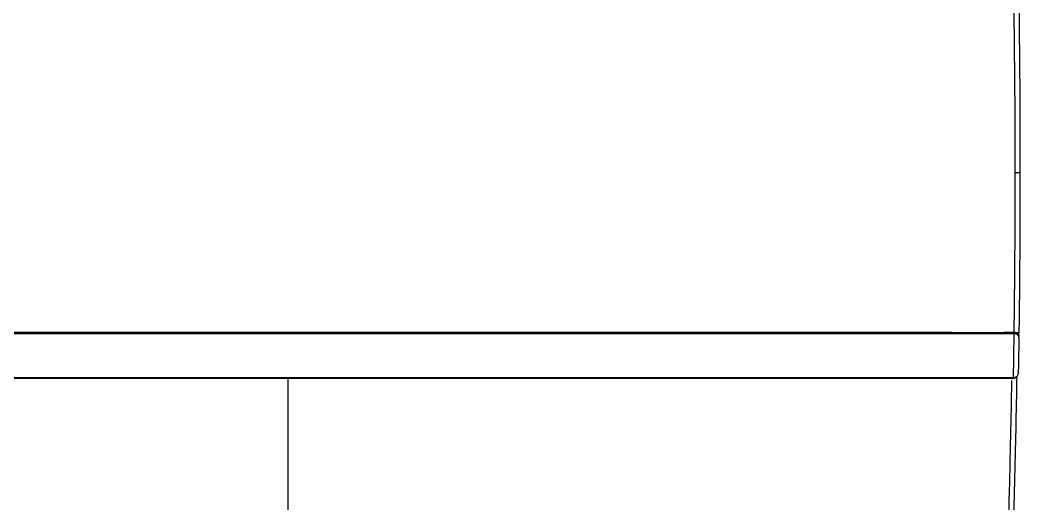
# Model space of a CAD drawing. Header units: millimetres. Extents: x 11242 to 497835, y 4200 to 105100.
# Drawn here: x 279405.5 to 279580, y 46187.7 to 46272.1 of the extents above; entities that cross this region are included whole.
import ezdxf

# ---------------------------------------------------------------- set-up
doc = ezdxf.new("R2010")
doc.units = ezdxf.units.MM
doc.header["$LTSCALE"] = 200
doc.layers.add('# LG-AIRCON', color=240, linetype='Continuous')
doc.layers.add('# 냉난방설비', color=4, linetype='Continuous')

# ---------------------------------------------------------------- blocks, each defined once
blk = doc.blocks.new('A$C7F214049')
at = {"layer": '# LG-AIRCON', "color": 0}
for centre, start, end in [((1159.08, 221.8), 79.821, 90), ((1158.96, 214.2), 270, 280.0235)]:
    blk.add_arc(centre, 0.2, start, end, dxfattribs=at)
for centre, major_axis, ratio, start_param, end_param in [((1158.95, 221.8), (0, -0.2), 0.175267, 1.567138, 3.141593), ((1158.95, 222.08), (0.001, -0.2), 0.16971, 1.157049, 1.567157), ((1159.08, 221.8), (0, -0.2), 0.336285, 1.564715, 3.141593), ((1159.08, 221.8), (-0.035, -0.197), 0.332536, 1.624265, 3.159412), ((1158.83, 214.2), (0, -0.2), 0.173506, 0, 1.567164), ((1158.96, 214.2), (0, -0.2), 0.329321, 0, 1.564819), ((1158.96, 214.2), (0.035, -0.197), 0.323896, 6.276882, 7.790735)]:
    blk.add_ellipse(centre, major_axis=major_axis, ratio=ratio, start_param=start_param, end_param=end_param, dxfattribs=at)
for points, knots in [([(1159.17, 250), (1159.17, 281.75), (1158.44, 313.49), (1156.27, 361.05), (1155.37, 376.89), (1153.2, 408.53), (1151.92, 424.31), (1150.47, 440.03)], [0, 0, 0, 0, 0.5, 0.5, 0.75, 0.75, 1, 1, 1, 1]), ([(1151.35, 440), (1152.78, 424.29), (1154.04, 408.5), (1156.21, 376.87), (1157.11, 361.03), (1159.28, 313.48), (1160, 281.74), (1160, 250)], [0, 0, 0, 0, 0.25, 0.25, 0.5, 0.5, 1, 1, 1, 1]), ([(1158.98, 222.08), (1159.05, 226.73), (1159.09, 231.37), (1159.16, 240.68), (1159.17, 245.34), (1159.17, 250)], [0, 0, 0, 0, 0.499284, 0.499284, 1, 1, 1, 1]), ([(1160, 250), (1160, 245.34), (1159.98, 240.68), (1159.92, 231.34), (1159.88, 226.67), (1159.81, 222)], [0, 0, 0, 0, 0.499515, 0.499515, 1, 1, 1, 1]), ([(580, 222), (676.56, 222), (773.13, 222), (893.83, 222), (917.97, 222), (966.25, 222), (990.39, 222), (1038.62, 222), (1062.72, 222), (1098.83, 222), (1110.87, 222), (1128.91, 222), (1134.92, 222), (1146.94, 222), (1152.95, 222), (1158.95, 222)], [0, 0, 0, 0, 0.5, 0.5, 0.625, 0.625, 0.75, 0.75, 0.875, 0.875, 0.9375, 0.9375, 0.96875, 0.96875, 1, 1, 1, 1]), ([(580, 221.94), (676.62, 221.94), (773.24, 221.94), (894.01, 221.94), (918.17, 221.94), (966.48, 221.94), (990.64, 221.94), (1038.91, 221.94), (1063.04, 221.94), (1099.14, 221.94), (1111.16, 221.94), (1129.16, 221.94), (1135.15, 221.94), (1147.12, 221.94), (1153.11, 221.94), (1159.05, 221.94)], [0, 0, 0, 0, 0.5, 0.5, 0.625, 0.625, 0.75, 0.75, 0.875, 0.875, 0.9375, 0.9375, 0.96875, 0.96875, 1, 1, 1, 1]), ([(1158.98, 221.8), (1153.03, 221.8), (1147.05, 221.8), (1135.08, 221.8), (1129.09, 221.8), (1111.11, 221.8), (1099.1, 221.8), (1063.02, 221.8), (1038.89, 221.8), (990.61, 221.8), (966.46, 221.8), (918.15, 221.8), (894, 221.8), (773.23, 221.8), (676.61, 221.8), (580, 221.8)], [0, 0, 0, 0, 0.03125, 0.03125, 0.0625, 0.0625, 0.125, 0.125, 0.25, 0.25, 0.375, 0.375, 0.5, 0.5, 1, 1, 1, 1]), ([(924.79, 222.08), (944.36, 222.08), (963.93, 222.08), (1003.07, 222.08), (1022.63, 222.08), (1061.73, 222.09), (1081.25, 222.08), (1110.48, 222.08), (1120.21, 222.08), (1134.78, 222.08), (1139.63, 222.08), (1149.32, 222.07), (1154.16, 222.05), (1158.98, 222.08)], [0, 0, 0, 0, 0.25, 0.25, 0.5, 0.5, 0.75, 0.75, 0.875, 0.875, 0.9375, 0.9375, 1, 1, 1, 1]), ([(1158.97, 221.94), (1154.15, 221.91), (1149.31, 221.93), (1139.62, 221.94), (1134.77, 221.94), (1120.2, 221.94), (1110.47, 221.94), (1081.25, 221.94), (1061.72, 221.95), (1022.63, 221.94), (1003.07, 221.94), (963.93, 221.94), (944.36, 221.94), (924.79, 221.94)], [0, 0, 0, 0, 0.0625, 0.0625, 0.125, 0.125, 0.25, 0.25, 0.5, 0.5, 0.75, 0.75, 1, 1, 1, 1]), ([(1158.87, 214.2), (1158.88, 214.8), (1158.89, 215.4), (1158.91, 217), (1158.93, 218), (1158.94, 219.03), (1158.94, 219.06), (1158.95, 219.78), (1158.96, 220.48), (1158.98, 221.38), (1158.98, 221.59), (1158.98, 221.8)], [0, 0, 0, 0, 0.236906, 0.236906, 0.631659, 0.631659, 0.643094, 0.643094, 0.91768, 0.91768, 1, 1, 1, 1]), ([(1158.98, 222.08), (1159.05, 222.08), (1159.12, 222.07), (1159.26, 222.05), (1159.33, 222.03), (1159.39, 222)], [0, 0, 0, 0, 0.454586, 0.454586, 1, 1, 1, 1]), ([(1159.05, 221.94), (1159.11, 221.93), (1159.17, 221.91), (1159.25, 221.87), (1159.27, 221.86), (1159.29, 221.85)], [0, 0, 0, 0, 0.685159, 0.685159, 1, 1, 1, 1]), ([(1159.8, 221.14), (1159.8, 221.23), (1159.78, 221.33), (1159.7, 221.49), (1159.64, 221.56), (1159.51, 221.67), (1159.44, 221.71), (1159.29, 221.77), (1159.22, 221.79), (1159.15, 221.8)], [0, 0, 0, 0, 0.328038, 0.328038, 0.609579, 0.609579, 0.82718, 0.82718, 1, 1, 1, 1]), ([(1159.4, 222), (1159.47, 221.97), (1159.53, 221.93), (1159.65, 221.83), (1159.7, 221.76), (1159.78, 221.6), (1159.8, 221.5), (1159.8, 221.41)], [0, 0, 0, 0, 0.243628, 0.243628, 0.586515, 0.586515, 1, 1, 1, 1]), ([(1159.8, 221.14), (1159.79, 220.45), (1159.78, 219.76), (1159.76, 218.38), (1159.75, 217.68), (1159.72, 216.28), (1159.71, 215.57), (1159.7, 214.85)], [0, 0, 0, 0, 0.328189, 0.328189, 0.660275, 0.660275, 1, 1, 1, 1]), ([(1159.02, 214.2), (1159.1, 214.21), (1159.17, 214.23), (1159.32, 214.28), (1159.39, 214.32), (1159.53, 214.43), (1159.59, 214.5), (1159.68, 214.66), (1159.7, 214.76), (1159.7, 214.85)], [0, 0, 0, 0, 0.167998, 0.167998, 0.390963, 0.390963, 0.674699, 0.674699, 1, 1, 1, 1]), ([(580, 214.2), (676.59, 214.2), (773.19, 214.2), (893.93, 214.2), (918.08, 214.2), (966.38, 214.2), (990.53, 214.2), (1038.79, 214.2), (1062.92, 214.2), (1098.99, 214.2), (1111, 214.2), (1128.98, 214.2), (1134.97, 214.2), (1146.93, 214.2), (1152.91, 214.2), (1158.87, 214.2)], [0, 0, 0, 0, 0.5, 0.5, 0.625, 0.625, 0.75, 0.75, 0.875, 0.875, 0.9375, 0.9375, 0.96875, 0.96875, 1, 1, 1, 1]), ([(1158.83, 214), (1152.88, 214), (1146.9, 214), (1134.94, 214), (1128.95, 214), (1110.97, 214), (1098.96, 214), (1062.89, 214), (1038.76, 214), (990.5, 214), (966.35, 214), (918.06, 214), (893.91, 214), (773.18, 214), (676.59, 214), (580, 214)], [0, 0, 0, 0, 0.03125, 0.03125, 0.0625, 0.0625, 0.125, 0.125, 0.25, 0.25, 0.375, 0.375, 0.5, 0.5, 1, 1, 1, 1]), ([(985.52, 214), (978.88, 214), (967.31, 214), (952.49, 214), (942.75, 214), (937.95, 214), (936.39, 214)], [0, 0, 0, 0, 0.405148, 0.706844, 0.905122, 1, 1, 1, 1]), ([(1158.05, 189.88), (1158.05, 189.88), (1158.05, 189.88), (1158.11, 192.01), (1158.17, 194.14), (1158.27, 198.39), (1158.32, 200.52), (1158.44, 205.84), (1158.5, 209.03), (1158.57, 212.7), (1158.58, 213.18), (1158.59, 213.67)], [0, 0, 0, 0, 0.000198, 0.000198, 0.268491, 0.268491, 0.536776, 0.536776, 0.939193, 0.939193, 1, 1, 1, 1]), ([(1159.42, 214.09), (1159.41, 213.46), (1159.4, 212.83), (1159.33, 209.01), (1159.27, 205.82), (1159.15, 200.5), (1159.1, 198.38), (1159, 194.19), (1158.94, 192.12), (1158.88, 190.06)], [0, 0, 0, 0, 0.078281, 0.078281, 0.476719, 0.476719, 0.742339, 0.742339, 1, 1, 1, 1]), ([(1159.39, 214.37), (1159.35, 214.28), (1159.29, 214.19), (1159.14, 214.07), (1159.07, 214.03), (1158.99, 213.99), (1158.98, 213.99), (1158.98, 213.99)], [0, 0, 0, 0, 0.588645, 0.588645, 0.979627, 0.979627, 1, 1, 1, 1])]:
    blk.add_open_spline(points, degree=3, knots=knots, dxfattribs=at)
for points in [[(1159.17, 250), (1159.63, 250), (1160, 250), (1160, 250)], [(1158.95, 222), (1158.99, 222), (1159.04, 222), (1159.08, 222)], [(1159.15, 221.8), (1159.09, 221.8), (1159.04, 221.8), (1158.98, 221.8)], [(1159.3, 221.86), (1159.34, 221.89), (1159.37, 221.95), (1159.39, 222)], [(1159.81, 221.99), (1159.81, 221.99), (1159.65, 222), (1159.4, 222)], [(1159.8, 221.41), (1159.81, 221.61), (1159.81, 221.8), (1159.81, 222)], [(994.17, 214), (991.29, 214), (988.4, 214), (985.52, 214)], [(1032.29, 214), (1019.59, 214), (1006.88, 214), (994.17, 214)], [(1036.26, 214), (1034.94, 214), (1033.61, 214), (1032.29, 214)], [(1032.29, 189.8), (1032.31, 197.86), (1032.31, 205.93), (1032.29, 214)], [(1158.96, 214), (1158.92, 214), (1158.87, 214), (1158.83, 214)], [(1158.87, 214.2), (1158.92, 214.2), (1158.97, 214.2), (1159.02, 214.2)], [(1159.39, 214.37), (1159.41, 214.28), (1159.42, 214.18), (1159.42, 214.09)], [(1159.42, 214.09), (1159.42, 214.18), (1159.42, 214.26), (1159.42, 214.35)]]:
    blk.add_open_spline(points, degree=3, dxfattribs=at)
blk = doc.blocks.new('냉난방설비')
at = {"layer": '# 냉난방설비', "color": 8}
blk.add_blockref('A$C7F214049', (278420, -72804.52), dxfattribs=at)

msp = doc.modelspace()

# ---------------------------------------------------------------- block references
msp.add_blockref('냉난방설비', (0, 118800))

doc.saveas('drawing.dxf')
